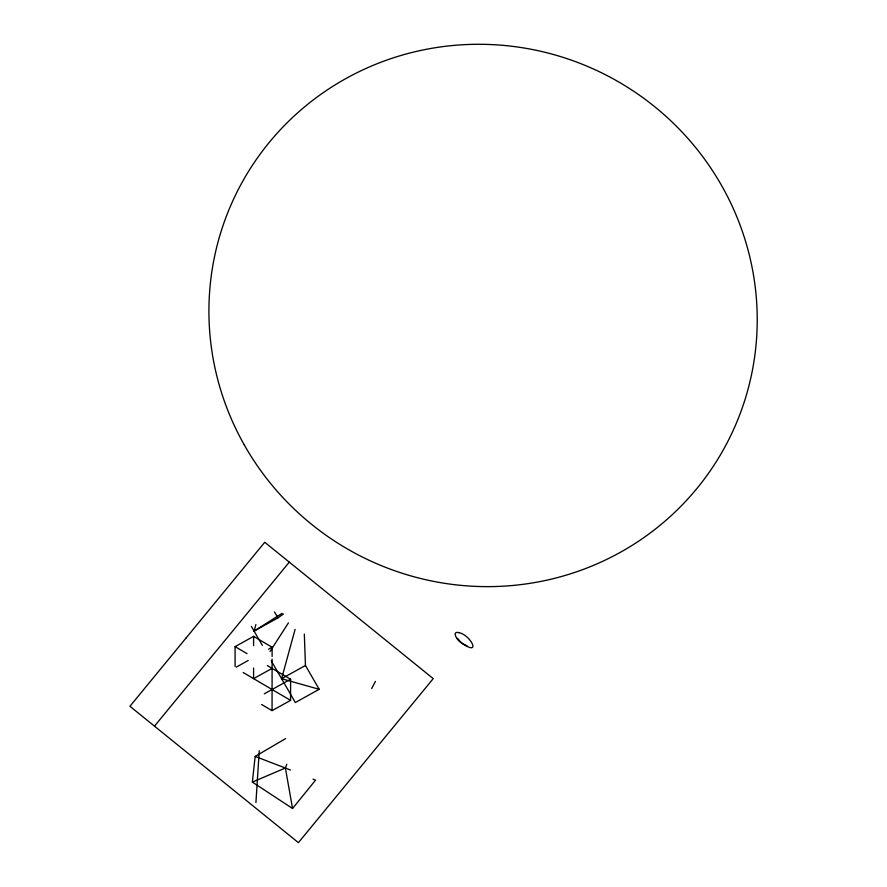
<?xml version="1.0" encoding="UTF-8"?>
<svg xmlns="http://www.w3.org/2000/svg" width="887" height="887" viewBox="0 0 887 887"><rect width="100%" height="100%" fill="white"/><g stroke="black" fill="none" stroke-linecap="round" stroke-linejoin="round"><path stroke-width="1.33" d="M235.088 666.447L235.099 646.634L253.615 636.367L272.109 647.244L272.109 656.491M253.593 668.066L253.582 678.633L272.098 668.377M253.604 645.614L253.615 636.367M267.32 665.572L290.592 679.242L290.581 700.375L272.065 710.642L272.098 659.13M255.922 802.569L259.248 750.735M313.044 779.163L315.55 780.172L292.544 808.478L252.363 782.101L255.157 756.434L285.559 738.616M283.419 614.004L277.953 617.873L254.092 631.101L255.899 624.492M271.278 660.859L295.338 702.526L319.198 689.299L281.589 678.71L295.094 629.382M292.544 808.478L285.392 768.009L286.811 764.25M371.686 688.512L375.423 681.393M270.047 651.479L288.43 622.907M289.284 562.147L221.051 645.193A88.877 3.437 -51 0 1 217.082 649.983L167.798 709.955A233.691 9.047 -51 0 1 163.785 714.844L154.46 726.187M254.092 631.101L282.11 613.349M236.286 667.102L248.227 660.482M268.528 649.229L272.109 647.244M281.589 678.71L305.45 665.494L304.33 634.127M264.315 693.811L290.592 679.242M252.363 782.101L285.392 768.009L290.426 770.038M467.05 645.969L461.584 643.031M459.144 632.686C451.084 630.391 457.26 640.78 460.763 642.332M459.089 632.675C470.997 635.236 482.018 657.444 461.307 642.798M255.157 756.434L285.392 768.009M235.099 646.634L247.041 653.652M243.182 672.523L290.581 700.375M261.654 704.522L272.065 710.642M461.34 642.831L457.47 638.274M274.515 611.93L277.953 617.873M305.45 665.494L319.198 689.299M251.343 626.344L262.341 645.381M185.86 638.252L129.934 706.285L298.409 842.65L433.233 678.633L264.747 542.267L185.86 638.252M244.302 444.964A275.28 270.036 27.7 0 0 719.124 457.049A275.28 270.036 27.7 0 0 485.788 44.372A275.28 270.036 27.7 0 0 244.302 444.964"/></g></svg>
